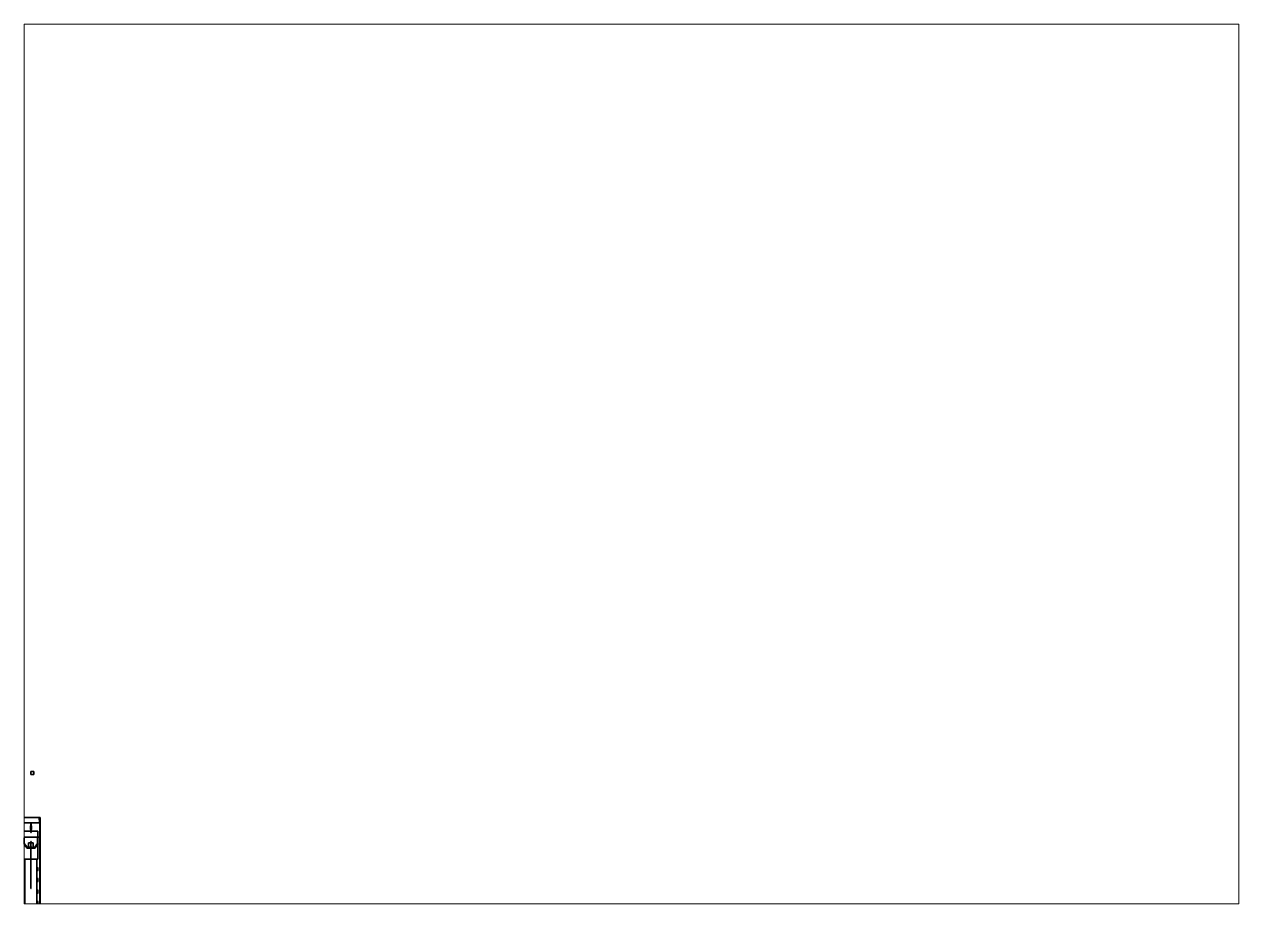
# Paper-space layout 'Layout1' of a CAD drawing. Header units: millimetres. Extents: x 28 to 251, y 20 to 181.
# The model-space entities are those that its viewports show. They can reach past a viewport. Long polylines and large blocks are cut down to what shows.
import ezdxf

# ---------------------------------------------------------------- set-up
doc = ezdxf.new("R2010")
doc.units = ezdxf.units.MM
doc.layers.add('superstructure', color=3, linetype='Continuous')

msp = doc.modelspace()

# ---------------------------------------------------------------- linework, layer by layer
for points in [[(1, 40.94, -14.99), (1, 40.94, -15.99), (0, 40.94, -15.99), (0, 40.94, -14.99)], [(1, 40.94, -15.99), (1, 39.94, -15.99), (0, 39.94, -15.99), (0, 40.94, -15.99)], [(0, 40.94, -15.99), (0, 39.94, -15.99), (0, 39.94, -14.99), (0, 40.94, -14.99)], [(0, 40.94, -14.99), (0, 39.94, -14.99), (1, 39.94, -14.99), (1, 40.94, -14.99)], [(0, 39.94, -14.99), (0, 39.94, -15.99), (1, 39.94, -15.99), (1, 39.94, -14.99)], [(1, 39.94, -14.99), (1, 39.94, -15.99), (1, 40.94, -15.99), (1, 40.94, -14.99)], [(-3.15, 24.93, 1.2), (-3.25, 24.87, 1.2), (-3.25, 24.87, 1.4), (-3.15, 24.93, 1.4)], [(-3.21, 24.87, 1.2), (-3.21, 24.87, 1.2), (-3.25, 24.87, 1.2), (-3.15, 24.93, 1.2)], [(-3.15, 24.93, 1.4), (-3.25, 24.87, 1.4), (-3.21, 24.87, 1.4)], [(-3.25, 24.87, 1.2), (-3.25, -22.52, 1.2), (-3.25, -22.52, 1.4), (-3.25, 24.87, 1.4)], [(-3.21, 24.87, 1.2), (-3.21, -22.52, 1.2), (-3.25, -22.52, 1.2), (-3.25, 24.87, 1.2)], [(-3.25, 24.87, 1.4), (-3.25, -22.52, 1.4), (-3.21, -23.53, 1.4), (-3.21, 24.87, 1.4)], [(-2.84, 24.87, -0.34), (-3.18, 22.95, -0.53), (-3.21, 22.89, -0.47), (-2.87, 24.93, -0.28)], [(-2.87, 24.93, -0.28), (-3.21, 22.89, -0.47), (-3.21, 23.81), (-2.87, 24.93, -0.28)], [(-3.15, 24.93, 0.57), (-2.98, 24.91), (-3.21, 24.87, 0.57), (-3.15, 24.93, 0.57)], [(-3.21, 24.87, 0.57), (-3.21, 24.87, 1.2), (-3.15, 24.93, 1.2), (-3.15, 24.93, 0.57)], [(-3.21, 24.87, 1.4), (-3.21, 24.87, 1.78), (-3.15, 24.93, 1.78), (-3.15, 24.93, 1.4)], [(-2.98, 24.91), (-2.87, 24.93, -0.28), (-3.21, 23.81), (-2.98, 24.91)], [(-2.98, 24.91), (-3.21, 23.81), (-3.21, 24.87, 0.57), (-2.98, 24.91)], [(-3.21, 23.81), (-3.21, -17.88), (-3.21, -22.52, 1.2), (-3.21, 24.87, 1.2)], [(-3.21, 23.81), (-3.21, 23.81), (-3.21, 24.87, 1.2), (-3.21, 24.87, 0.57)], [(-3.21, 24.87, 1.4), (-3.21, -23.53, 1.4), (-3.21, -23.53, 1.78), (-3.21, 24.87, 1.78)], [(-3.21, 22.89, -0.47), (-3.21, -14.86, -0.78), (-3.21, -17.88), (-3.21, 23.81)], [(-3.18, 22.95, -0.53), (-3.18, 18.04, -0.99), (-3.21, 18.04, -0.9), (-3.21, 22.89, -0.47)], [(-3.21, 18.04, -0.9), (-3.21, -12.55, -0.9), (-3.21, -14.86, -0.78), (-3.21, 22.89, -0.47)], [(-2.75, 24.85, -0.36), (-3.09, 22.97, -0.55), (-3.18, 22.95, -0.53), (-2.84, 24.87, -0.34)], [(-3.09, 22.97, -0.55), (-3.09, 18.04, -1.02), (-3.18, 18.04, -0.99), (-3.18, 22.95, -0.53)], [(-3.15, 24.93, 0.57), (-3.15, 24.93, 1.78), (3.15, 24.93, 1.78), (3.15, 24.93, 0.57)], [(3.15, 24.93, 0.57), (2.96, 24.93), (-2.96, 24.93), (-3.15, 24.93, 0.57)], [(-3.15, 24.93, 0.57), (-2.96, 24.93), (-2.98, 24.91), (-3.15, 24.93, 0.57)], [(2.75, 24.85, -0.36), (3.09, 22.97, -0.55), (-3.09, 22.97, -0.55), (-2.75, 24.85, -0.36)], [(3.09, 22.97, -0.55), (3.09, 18.04, -1.02), (-3.09, 18.04, -1.02), (-3.09, 22.97, -0.55)], [(-2.96, 24.93), (-2.87, 24.93, -0.28), (-2.98, 24.91), (-2.96, 24.93)], [(2.96, 24.93), (2.87, 24.93, -0.28), (-2.87, 24.93, -0.28), (-2.96, 24.93)], [(2.87, 24.93, -0.28), (2.75, 24.85, -0.36), (-2.75, 24.85, -0.36), (-2.87, 24.93, -0.28)], [(-2.87, 24.93, -0.28), (-2.75, 24.85, -0.36), (-2.84, 24.87, -0.34)], [(-0.14, 21.79, -8.34), (-0.14, 21.79, -7.98), (-0.14, 21.95, -8.11), (-0.14, 21.95, -8.21)], [(-0.1, 21.79, -8.44), (-0.14, 21.79, -8.34), (-0.14, 21.95, -8.21), (-0.1, 21.95, -8.31)], [(-0.14, 21.79, -7.98), (-0.1, 21.79, -7.88), (-0.1, 21.95, -8.01), (-0.14, 21.95, -8.11)], [(-0.14, 21.95, -8.11), (-0.1, 21.95, -8.01), (-0.04, 21.95, -8.12), (-0.06, 21.95, -8.16)], [(-0.1, 21.95, -8.31), (-0.14, 21.95, -8.21), (-0.06, 21.95, -8.16), (-0.04, 21.95, -8.2)], [(-0.14, 21.95, -8.21), (-0.14, 21.95, -8.11), (-0.06, 21.95, -8.16)], [(-0.14, 21.79, -7.98), (-0.14, 21.79, -8.34), (-0.14, 20.87, -8.34), (-0.14, 20.87, -7.98)], [(-0.1, 21.79, -7.88), (-0.14, 21.79, -7.98), (-0.14, 20.87, -7.98), (-0.1, 20.87, -7.88)], [(-0.14, 21.79, -8.34), (-0.1, 21.79, -8.44), (-0.1, 20.87, -8.44), (-0.14, 20.87, -8.34)], [(-0.1, 21.79, -7.88), (0, 21.79, -7.84), (0, 21.95, -7.97), (-0.1, 21.95, -8.01)], [(0, 21.79, -8.48), (-0.1, 21.79, -8.44), (-0.1, 21.95, -8.31), (0, 21.95, -8.35)], [(0, 21.95, -8.35), (-0.1, 21.95, -8.31), (-0.04, 21.95, -8.2), (0, 21.95, -8.22)], [(-0.1, 21.95, -8.01), (0, 21.95, -7.97), (0, 21.95, -8.1), (-0.04, 21.95, -8.12)], [(0, 21.79, -7.84), (-0.1, 21.79, -7.88), (-0.1, 20.87, -7.88), (0, 20.87, -7.84)], [(-0.1, 21.79, -8.44), (0, 21.79, -8.48), (0, 20.87, -8.48), (-0.1, 20.87, -8.44)], [(-0.04, 23.04, -8.12), (-0.06, 23.04, -8.16), (-0.06, 21.95, -8.16), (-0.04, 21.95, -8.12)], [(-0.06, 23.04, -8.16), (-0.04, 23.04, -8.2), (-0.04, 21.95, -8.2), (-0.06, 21.95, -8.16)], [(0, 23.04, -8.1), (-0.04, 23.04, -8.12), (-0.04, 21.95, -8.12), (0, 21.95, -8.1)], [(-0.04, 23.04, -8.2), (0, 23.04, -8.22), (0, 21.95, -8.22), (-0.04, 21.95, -8.2)], [(0.04, 23.04, -8.12), (0, 23.04, -8.1), (0, 21.95, -8.1), (0.04, 21.95, -8.12)], [(0, 23.04, -8.22), (0.04, 23.04, -8.2), (0.04, 21.95, -8.2), (0, 21.95, -8.22)], [(0, 21.79, -7.84), (0.1, 21.79, -7.88), (0.1, 21.95, -8.01), (0, 21.95, -7.97)], [(0.1, 21.79, -8.44), (0, 21.79, -8.48), (0, 21.95, -8.35), (0.1, 21.95, -8.31)], [(0.1, 21.95, -8.31), (0, 21.95, -8.35), (0, 21.95, -8.22), (0.04, 21.95, -8.2)], [(0, 21.95, -7.97), (0.1, 21.95, -8.01), (0.04, 21.95, -8.12), (0, 21.95, -8.1)], [(0.1, 21.79, -7.88), (0, 21.79, -7.84), (0, 20.87, -7.84), (0.1, 20.87, -7.88)], [(0, 21.79, -8.48), (0.1, 21.79, -8.44), (0.1, 20.87, -8.44), (0, 20.87, -8.48)], [(0.06, 23.04, -8.16), (0.04, 23.04, -8.12), (0.04, 21.95, -8.12), (0.06, 21.95, -8.16)], [(0.04, 23.04, -8.2), (0.06, 23.04, -8.16), (0.06, 21.95, -8.16), (0.04, 21.95, -8.2)], [(0.14, 21.95, -8.21), (0.1, 21.95, -8.31), (0.04, 21.95, -8.2), (0.06, 21.95, -8.16)], [(0.1, 21.95, -8.01), (0.14, 21.95, -8.11), (0.06, 21.95, -8.16), (0.04, 21.95, -8.12)], [(0.14, 21.95, -8.11), (0.14, 21.95, -8.21), (0.06, 21.95, -8.16)], [(0.14, 21.79, -8.34), (0.1, 21.79, -8.44), (0.1, 21.95, -8.31), (0.14, 21.95, -8.21)], [(0.1, 21.79, -7.88), (0.14, 21.79, -7.98), (0.14, 21.95, -8.11), (0.1, 21.95, -8.01)], [(0.14, 21.79, -7.98), (0.1, 21.79, -7.88), (0.1, 20.87, -7.88), (0.14, 20.87, -7.98)], [(0.1, 21.79, -8.44), (0.14, 21.79, -8.34), (0.14, 20.87, -8.34), (0.1, 20.87, -8.44)], [(0.14, 21.79, -7.98), (0.14, 21.79, -8.34), (0.14, 21.95, -8.21), (0.14, 21.95, -8.11)], [(0.14, 21.79, -8.34), (0.14, 21.79, -7.98), (0.14, 20.87, -7.98), (0.14, 20.87, -8.34)], [(2.84, 24.87, -0.34), (2.84, 24.87, -0.34), (2.75, 24.85, -0.36), (2.87, 24.93, -0.28)], [(2.84, 24.87, -0.34), (3.18, 22.95, -0.53), (3.09, 22.97, -0.55), (2.75, 24.85, -0.36)], [(2.87, 24.93, -0.28), (3.21, 22.89, -0.47), (3.18, 22.95, -0.53), (2.84, 24.87, -0.34)], [(2.87, 24.93, -0.28), (3.21, 23.81), (3.21, 22.89, -0.47), (2.87, 24.93, -0.28)], [(2.87, 24.93, -0.28), (2.96, 24.93), (2.98, 24.91), (2.87, 24.93, -0.28)], [(2.87, 24.93, -0.28), (2.98, 24.91), (3.21, 23.81), (2.87, 24.93, -0.28)], [(2.96, 24.93), (3.15, 24.93, 0.57), (2.98, 24.91), (2.96, 24.93)], [(2.98, 24.91), (3.15, 24.93, 0.57), (3.21, 24.87, 0.57), (2.98, 24.91)], [(2.98, 24.91), (3.21, 24.87, 0.57), (3.21, 23.81), (2.98, 24.91)], [(3.18, 22.95, -0.53), (3.18, 18.04, -0.99), (3.09, 18.04, -1.02), (3.09, 22.97, -0.55)], [(3.15, 24.93, 0.57), (3.15, 24.93, 1.2), (3.21, 24.87, 1.2), (3.21, 24.87, 0.57)], [(3.25, 24.87, 1.4), (3.25, 24.87, 1.2), (3.15, 24.93, 1.2), (3.15, 24.93, 1.4)], [(3.15, 24.93, 1.4), (3.15, 24.93, 1.78), (3.21, 24.87, 1.78), (3.21, 24.87, 1.4)], [(3.25, 24.87, 1.2), (3.21, 24.87, 1.2), (3.21, 24.87, 1.2), (3.15, 24.93, 1.2)], [(3.21, 24.87, 1.4), (3.25, 24.87, 1.4), (3.15, 24.93, 1.4), (3.21, 24.87, 1.4)], [(3.21, 22.89, -0.47), (3.21, 18.04, -0.9), (3.18, 18.04, -0.99), (3.18, 22.95, -0.53)], [(3.21, -22.52, 1.2), (3.21, -17.88), (3.21, 23.81), (3.21, 24.87, 1.2)], [(3.21, 24.87, 1.2), (3.21, 23.81), (3.21, 23.81), (3.21, 24.87, 0.57)], [(3.21, -23.53, 1.78), (3.21, -23.53, 1.4), (3.21, 24.87, 1.4), (3.21, 24.87, 1.78)], [(3.25, -22.52, 1.2), (3.21, -22.52, 1.2), (3.21, 24.87, 1.2), (3.25, 24.87, 1.2)], [(3.21, -23.53, 1.4), (3.25, -22.52, 1.4), (3.25, 24.87, 1.4), (3.21, 24.87, 1.4)], [(3.21, -17.88), (3.21, -14.86, -0.78), (3.21, 22.89, -0.47), (3.21, 23.81)], [(3.21, -14.86, -0.78), (3.21, -12.55, -0.9), (3.21, 18.04, -0.9), (3.21, 22.89, -0.47)], [(3.25, -22.52, 1.4), (3.25, -22.52, 1.2), (3.25, 24.87, 1.2), (3.25, 24.87, 1.4)], [(-3.18, 18.04, -0.99), (-3.18, -12.55, -0.99), (-3.21, -12.55, -0.9), (-3.21, 18.04, -0.9)], [(-3.09, 18.04, -1.02), (-3.09, -12.55, -1.02), (-3.18, -12.55, -0.99), (-3.18, 18.04, -0.99)], [(3.09, 18.04, -1.02), (3.09, -12.55, -1.02), (-3.09, -12.55, -1.02), (-3.09, 18.04, -1.02)], [(-0.14, 20.87, -7.98), (-0.14, 20.87, -8.34), (-0.14, 20.71, -8.21), (-0.14, 20.71, -8.11)], [(-0.14, 20.87, -8.34), (-0.1, 20.87, -8.44), (-0.1, 20.71, -8.31), (-0.14, 20.71, -8.21)], [(-0.1, 20.87, -7.88), (-0.14, 20.87, -7.98), (-0.14, 20.71, -8.11), (-0.1, 20.71, -8.01)], [(-0.14, 20.71, -8.11), (-0.14, 20.71, -8.21), (-0.06, 20.71, -8.16)], [(-0.1, 20.71, -8.01), (-0.14, 20.71, -8.11), (-0.06, 20.71, -8.16), (-0.04, 20.71, -8.12)], [(-0.14, 20.71, -8.21), (-0.1, 20.71, -8.31), (-0.04, 20.71, -8.2), (-0.06, 20.71, -8.16)], [(0, 20.87, -7.84), (-0.1, 20.87, -7.88), (-0.1, 20.71, -8.01), (0, 20.71, -7.97)], [(-0.1, 20.87, -8.44), (0, 20.87, -8.48), (0, 20.71, -8.35), (-0.1, 20.71, -8.31)], [(-0.1, 20.71, -8.31), (0, 20.71, -8.35), (0, 20.71, -8.22), (-0.04, 20.71, -8.2)], [(0, 20.71, -7.97), (-0.1, 20.71, -8.01), (-0.04, 20.71, -8.12), (0, 20.71, -8.1)], [(-0.06, 19.62, -8.16), (-0.04, 19.62, -8.12), (-0.04, 20.71, -8.12), (-0.06, 20.71, -8.16)], [(-0.04, 19.62, -8.2), (-0.06, 19.62, -8.16), (-0.06, 20.71, -8.16), (-0.04, 20.71, -8.2)], [(-0.04, 19.62, -8.12), (0, 19.62, -8.1), (0, 20.71, -8.1), (-0.04, 20.71, -8.12)], [(0, 19.62, -8.22), (-0.04, 19.62, -8.2), (-0.04, 20.71, -8.2), (0, 20.71, -8.22)], [(0.1, 20.87, -7.88), (0, 20.87, -7.84), (0, 20.71, -7.97), (0.1, 20.71, -8.01)], [(0, 20.87, -8.48), (0.1, 20.87, -8.44), (0.1, 20.71, -8.31), (0, 20.71, -8.35)], [(0, 19.62, -8.1), (0.04, 19.62, -8.12), (0.04, 20.71, -8.12), (0, 20.71, -8.1)], [(0.04, 19.62, -8.2), (0, 19.62, -8.22), (0, 20.71, -8.22), (0.04, 20.71, -8.2)], [(0, 20.71, -8.35), (0.1, 20.71, -8.31), (0.04, 20.71, -8.2), (0, 20.71, -8.22)], [(0.1, 20.71, -8.01), (0, 20.71, -7.97), (0, 20.71, -8.1), (0.04, 20.71, -8.12)], [(0.04, 19.62, -8.12), (0.06, 19.62, -8.16), (0.06, 20.71, -8.16), (0.04, 20.71, -8.12)], [(0.06, 19.62, -8.16), (0.04, 19.62, -8.2), (0.04, 20.71, -8.2), (0.06, 20.71, -8.16)], [(0.1, 20.71, -8.31), (0.14, 20.71, -8.21), (0.06, 20.71, -8.16), (0.04, 20.71, -8.2)], [(0.14, 20.71, -8.11), (0.1, 20.71, -8.01), (0.04, 20.71, -8.12), (0.06, 20.71, -8.16)], [(0.14, 20.71, -8.21), (0.14, 20.71, -8.11), (0.06, 20.71, -8.16)], [(0.14, 20.87, -7.98), (0.1, 20.87, -7.88), (0.1, 20.71, -8.01), (0.14, 20.71, -8.11)], [(0.1, 20.87, -8.44), (0.14, 20.87, -8.34), (0.14, 20.71, -8.21), (0.1, 20.71, -8.31)], [(0.14, 20.87, -8.34), (0.14, 20.87, -7.98), (0.14, 20.71, -8.11), (0.14, 20.71, -8.21)], [(3.18, 18.04, -0.99), (3.18, -12.55, -0.99), (3.09, -12.55, -1.02), (3.09, 18.04, -1.02)], [(3.21, 18.04, -0.9), (3.21, -12.55, -0.9), (3.18, -12.55, -0.99), (3.18, 18.04, -0.99)]]:
    msp.add_3dface(points)
at = {"layer": 'superstructure'}
for points in [[(-2.38, 20.06, 1.78), (-2.38, 10.31, 1.78), (-2.38, 10.31, 2.21), (-2.38, 20.06, 2.21)], [(2.38, 20.06, 2.21), (2.38, 20.06, 1.78), (-2.38, 20.06, 1.78), (-2.38, 20.06, 2.21)], [(-2.38, 20.06, 2.21), (-2.38, 10.31, 2.21), (2.38, 10.31, 2.21), (2.38, 20.06, 2.21)], [(-2.38, 17.74, 2.21), (-2.38, 17.74, 3.85), (-2.33, 17.74, 3.85), (-2.33, 17.74, 2.21)], [(-2.38, 15.88, 2.21), (-2.38, 15.88, 3.94), (-2.38, 17.74, 3.85), (-2.38, 17.74, 2.21)], [(-2.38, 15.88, 3.94), (-2.38, 15.88, 3.94), (-2.38, 17.56, 3.94), (-2.38, 17.74, 3.85)], [(-2.38, 17.74, 3.85), (-2.38, 17.56, 3.94), (-2.33, 17.56, 3.94), (-2.33, 17.74, 3.85)], [(-2.33, 17.56, 3.94), (-2.38, 17.56, 3.94), (-2.38, 15.88, 3.94), (-2.33, 15.82, 3.94)], [(-2.33, 17.74, 2.21), (-2.33, 17.74, 3.85), (-2.33, 15.82, 3.94), (-2.33, 15.82, 2.21)], [(-2.33, 17.74, 3.85), (-2.33, 17.56, 3.94), (-2.33, 15.82, 3.94)], [(2.33, 15.82, 2.21), (2.33, 15.82, 3.94), (2.33, 17.74, 3.85), (2.33, 17.74, 2.21)], [(2.33, 17.74, 2.21), (2.33, 17.74, 3.85), (2.38, 17.74, 3.85), (2.38, 17.74, 2.21)], [(2.33, 15.82, 3.94), (2.33, 15.82, 3.94), (2.33, 17.56, 3.94), (2.33, 17.74, 3.85)], [(2.33, 17.74, 3.85), (2.33, 17.56, 3.94), (2.38, 17.56, 3.94), (2.38, 17.74, 3.85)], [(2.38, 17.56, 3.94), (2.33, 17.56, 3.94), (2.33, 15.82, 3.94), (2.38, 15.88, 3.94)], [(2.38, 10.31, 2.21), (2.38, 10.31, 1.78), (2.38, 20.06, 1.78), (2.38, 20.06, 2.21)], [(2.38, 17.74, 2.21), (2.38, 17.74, 3.85), (2.38, 15.88, 3.94), (2.38, 15.88, 2.21)], [(2.38, 17.74, 3.85), (2.38, 17.56, 3.94), (2.38, 15.88, 3.94)], [(-2.38, 15.88, 3.94), (-2.5, 15.7, 4.08), (-1.31, 14.24, 4.08), (-1.19, 14.42, 3.94)], [(-2.38, 15.83, 3.94), (-2.5, 15.65, 4.08), (-2.5, 15.7, 4.08), (-2.38, 15.88, 3.94)], [(-1.19, 14.37, 3.94), (-1.31, 14.19, 4.08), (-2.5, 15.65, 4.08), (-2.38, 15.83, 3.94)], [(-2.5, 15.7, 4.08), (-2.5, 15.65, 4.08), (-1.31, 14.19, 4.08), (-1.31, 14.24, 4.08)], [(-2.38, 15.83, 2.21), (-2.38, 15.83, 3.94), (-2.38, 15.88, 3.94), (-2.38, 15.88, 2.21)], [(-1.19, 14.37, 2.21), (-1.19, 14.37, 3.94), (-2.38, 15.83, 3.94), (-2.38, 15.83, 2.21)], [(-2.33, 15.82, 2.21), (-2.33, 15.82, 3.94), (-1.19, 14.42, 3.94), (-1.19, 14.42, 2.21)], [(1.31, 14.24, 4.08), (1.19, 14.42, 3.94), (-1.19, 14.42, 3.94), (-1.31, 14.24, 4.08)], [(-1.31, 14.19, 4.08), (-1.19, 14.37, 3.94), (1.19, 14.37, 3.94), (1.31, 14.19, 4.08)], [(-1.31, 14.24, 4.08), (-1.31, 14.19, 4.08), (1.31, 14.19, 4.08), (1.31, 14.24, 4.08)], [(1.19, 14.42, 3.94), (0.8, 14.42, 2.8), (-0.8, 14.42, 2.8), (-1.19, 14.42, 3.94)], [(-0.8, 14.42, 2.21), (-1.19, 14.42, 2.21), (-1.19, 14.42, 3.94), (-0.8, 14.42, 2.8)], [(-1.19, 14.37, 3.94), (-1.19, 14.37, 2.21), (1.19, 14.37, 2.21), (1.19, 14.37, 3.94)], [(-0.8, 16, 2.21), (-0.8, 14.42, 2.21), (-0.8, 14.42, 2.8), (-0.8, 16, 2.8)], [(0.8, 16, 2.8), (0.8, 16, 2.21), (-0.8, 16, 2.21), (-0.8, 16, 2.8)], [(-0.8, 16, 2.8), (-0.8, 14.42, 2.8), (0.8, 14.42, 2.8), (0.8, 16, 2.8)], [(-0.06, 16.15, 2.21), (-0.08, 16.09, 2.21), (-0.06, 16.09, 8.49), (-0.04, 16.13, 8.49)], [(-0.08, 16.09, 2.21), (-0.06, 16.03, 2.21), (-0.04, 16.05, 8.49), (-0.06, 16.09, 8.49)], [(0, 16.17, 2.21), (-0.06, 16.15, 2.21), (-0.04, 16.13, 8.49), (0, 16.15, 8.49)], [(-0.04, 16.13, 8.49), (-0.06, 16.09, 8.49), (-0.04, 16.05, 8.49), (0, 16.15, 8.49)], [(-0.06, 16.03, 2.21), (0, 16.01, 2.21), (0, 16.03, 8.49), (-0.04, 16.05, 8.49)], [(0, 16.15, 8.49), (-0.04, 16.05, 8.49), (0, 16.03, 8.49), (0.04, 16.13, 8.49)], [(0, 16.15, 7.26), (-0.02, 16.13, 7.26), (-0.02, 16.46, 7.6), (0, 16.46, 7.58)], [(-0.02, 16.13, 7.26), (0, 16.15, 7.3), (0, 16.46, 7.62), (-0.02, 16.46, 7.6)], [(0, 16.46, 7.58), (-0.02, 16.46, 7.6), (0, 16.46, 7.62), (0.02, 16.46, 7.6)], [(0, 16.45, 2.21), (-0.01, 16.44, 2.21), (-0.01, 16.44, 7.58), (0, 16.45, 7.57)], [(-0.01, 16.44, 2.21), (0, 16.43, 2.21), (0, 16.43, 7.55), (-0.01, 16.44, 7.58)], [(0, 16.02, 5.84), (-0.01, 16.04, 5.83), (-0.01, 0.07, 5.83), (0, 0.08, 5.84)], [(-0.01, 16.04, 5.83), (0, 16.02, 5.82), (0, 0.08, 5.82), (-0.01, 0.07, 5.83)], [(0.02, 16.13, 7.26), (0, 16.15, 7.26), (0, 16.46, 7.58), (0.02, 16.46, 7.6)], [(0, 16.15, 7.3), (0.02, 16.13, 7.26), (0.02, 16.46, 7.6), (0, 16.46, 7.62)], [(0.01, 16.44, 2.21), (0, 16.45, 2.21), (0, 16.45, 7.57), (0.01, 16.44, 7.58)], [(0, 16.43, 2.21), (0.01, 16.44, 2.21), (0.01, 16.44, 7.58), (0, 16.43, 7.55)], [(0.06, 16.15, 2.21), (0, 16.17, 2.21), (0, 16.15, 8.49), (0.04, 16.13, 8.49)], [(0.04, 16.13, 8.49), (0, 16.03, 8.49), (0.04, 16.05, 8.49), (0.06, 16.09, 8.49)], [(0, 16.01, 2.21), (0.06, 16.03, 2.21), (0.04, 16.05, 8.49), (0, 16.03, 8.49)], [(0.01, 16.04, 5.83), (0, 16.02, 5.84), (0, 0.08, 5.84), (0.01, 0.07, 5.83)], [(0, 16.02, 5.82), (0.01, 16.04, 5.83), (0.01, 0.07, 5.83), (0, 0.08, 5.82)], [(0.08, 16.09, 2.21), (0.06, 16.15, 2.21), (0.04, 16.13, 8.49), (0.06, 16.09, 8.49)], [(0.06, 16.03, 2.21), (0.08, 16.09, 2.21), (0.06, 16.09, 8.49), (0.04, 16.05, 8.49)], [(0.8, 14.42, 2.8), (0.8, 14.42, 2.21), (0.8, 16, 2.21), (0.8, 16, 2.8)], [(1.19, 14.42, 3.94), (1.19, 14.42, 2.21), (0.8, 14.42, 2.21), (0.8, 14.42, 2.8)], [(2.5, 15.7, 4.08), (2.38, 15.88, 3.94), (1.19, 14.42, 3.94), (1.31, 14.24, 4.08)], [(1.19, 14.37, 3.94), (1.19, 14.37, 2.21), (2.38, 15.83, 2.21), (2.38, 15.83, 3.94)], [(1.31, 14.19, 4.08), (1.19, 14.37, 3.94), (2.38, 15.83, 3.94), (2.5, 15.65, 4.08)], [(2.33, 15.82, 3.94), (2.33, 15.82, 2.21), (1.19, 14.42, 2.21), (1.19, 14.42, 3.94)], [(1.31, 14.24, 4.08), (1.31, 14.19, 4.08), (2.5, 15.65, 4.08), (2.5, 15.7, 4.08)], [(2.38, 15.83, 3.94), (2.38, 15.83, 2.21), (2.38, 15.88, 2.21), (2.38, 15.88, 3.94)], [(2.5, 15.65, 4.08), (2.38, 15.83, 3.94), (2.38, 15.88, 3.94), (2.5, 15.7, 4.08)], [(-2.38, 10.31, 2.21), (-2.38, 10.31, 1.78), (2.38, 10.31, 1.78), (2.38, 10.31, 2.21)], [(2.1, 10.31, 3.21), (2.1, 10.31, 1.78), (-2.1, 10.31, 1.78), (-2.1, 10.31, 3.21)], [(-2.1, 10.31, 3.21), (-2.1, -7.41, 3.21), (2.1, -7.41, 3.21), (2.1, 10.31, 3.21)], [(-2.1, -7.41, 3.21), (-2.1, -7.41, 3.21), (-2.1, 10.31, 3.21), (-2.1, -4.52, 2.89)], [(-2.1, -4.52, 2.89), (-2.1, 10.31, 3.21), (-2.1, 10.31, 3.21), (-2.1, -1.54, 2.89)], [(-2.1, 10.31, 3.21), (-2.1, 10.31, 3.21), (-2.1, -0.52, 2.89), (-2.1, -1.54, 2.89)], [(-2.1, 10.31, 3.21), (-2.1, 2.54, 2.89), (-2.1, -0.52, 2.89), (-2.1, 10.31, 3.21)], [(-2.1, 10.31, 3.21), (-2.1, 10.31, 3.21), (-2.1, 3.56, 2.89), (-2.1, 2.54, 2.89)], [(-2.1, 10.31, 3.21), (-2.1, 6.31, 2.89), (-2.1, 3.56, 2.89), (-2.1, 10.31, 3.21)], [(-2.1, 10.31, 3.21), (-2.1, 10.31, 3.21), (-2.1, 7.33, 2.89), (-2.1, 6.31, 2.89)], [(-2.1, 10.31, 3.21), (-2.1, 10.31, 1.78), (-2.1, 7.33, 1.78), (-2.1, 7.33, 2.89)], [(2.1, -7.41, 3.21), (2.1, -7.41, 3.21), (2.1, -4.52, 2.89), (2.1, 10.31, 3.21)], [(2.1, 10.31, 3.21), (2.1, -4.52, 2.89), (2.1, -1.54, 2.89)], [(2.1, 10.31, 3.21), (2.1, 10.31, 3.21), (2.1, -1.54, 2.89), (2.1, -0.52, 2.89)], [(2.1, 10.31, 3.21), (2.1, -0.52, 2.89), (2.1, 2.54, 2.89), (2.1, 10.31, 3.21)], [(2.1, 10.31, 3.21), (2.1, 10.31, 3.21), (2.1, 2.54, 2.89), (2.1, 3.56, 2.89)], [(2.1, 10.31, 3.21), (2.1, 3.56, 2.89), (2.1, 6.31, 2.89), (2.1, 10.31, 3.21)], [(2.1, 10.31, 3.21), (2.1, 10.31, 3.21), (2.1, 6.31, 2.89), (2.1, 7.33, 2.89)], [(2.1, 7.33, 2.89), (2.1, 7.33, 1.78), (2.1, 10.31, 1.78), (2.1, 10.31, 3.21)], [(-2.1, 7.33, 2.89), (-2.1, 7.33, 1.78), (-2.5, 7.33, 1.78), (-2.22, 7.33, 2.89)], [(-2.22, 7.33, 2.89), (-2.5, 7.33, 1.78), (-2.5, 6.31, 1.78), (-2.22, 6.31, 2.89)], [(-2.22, 6.31, 2.89), (-2.5, 6.31, 1.78), (-2.1, 6.31, 1.78), (-2.1, 6.31, 2.89)], [(-2.1, 6.31, 2.89), (-2.1, 7.33, 2.89), (-2.22, 7.33, 2.89), (-2.22, 6.31, 2.89)], [(-2.1, 6.31, 2.89), (-2.1, 6.31, 1.78), (-2.1, 3.56, 1.78), (-2.1, 3.56, 2.89)], [(2.22, 7.33, 2.89), (2.5, 7.33, 1.78), (2.1, 7.33, 1.78), (2.1, 7.33, 2.89)], [(2.1, 7.33, 2.89), (2.1, 6.31, 2.89), (2.22, 6.31, 2.89), (2.22, 7.33, 2.89)], [(2.1, 6.31, 2.89), (2.1, 6.31, 1.78), (2.5, 6.31, 1.78), (2.22, 6.31, 2.89)], [(2.1, 3.56, 2.89), (2.1, 3.56, 1.78), (2.1, 6.31, 1.78), (2.1, 6.31, 2.89)], [(2.22, 6.31, 2.89), (2.5, 6.31, 1.78), (2.5, 7.33, 1.78), (2.22, 7.33, 2.89)], [(-2.22, 3.56, 2.89), (-2.5, 3.56, 1.78), (-2.5, 2.54, 1.78), (-2.22, 2.54, 2.89)], [(-2.1, 3.56, 2.89), (-2.1, 3.56, 1.78), (-2.5, 3.56, 1.78), (-2.22, 3.56, 2.89)], [(-2.22, 2.54, 2.89), (-2.5, 2.54, 1.78), (-2.1, 2.54, 1.78), (-2.1, 2.54, 2.89)], [(-2.1, 2.54, 2.89), (-2.1, 3.56, 2.89), (-2.22, 3.56, 2.89), (-2.22, 2.54, 2.89)], [(-2.1, 2.54, 2.89), (-2.1, 2.54, 1.78), (-2.1, -0.52, 1.78), (-2.1, -0.52, 2.89)], [(0, 0.08, 3.21), (-0.02, 0.06, 3.21), (-0.02, 0.06, 6.01), (0, 0.08, 6.01)], [(0, 0.08, 6.01), (-0.02, 0.06, 6.01), (0, 0.04, 6.01), (0.02, 0.06, 6.01)], [(-0.02, 0.06, 3.21), (0, 0.04, 3.21), (0, 0.04, 6.01), (-0.02, 0.06, 6.01)], [(0.02, 0.06, 3.21), (0, 0.08, 3.21), (0, 0.08, 6.01), (0.02, 0.06, 6.01)], [(0, 0.04, 3.21), (0.02, 0.06, 3.21), (0.02, 0.06, 6.01), (0, 0.04, 6.01)], [(2.22, 3.56, 2.89), (2.5, 3.56, 1.78), (2.1, 3.56, 1.78), (2.1, 3.56, 2.89)], [(2.1, 3.56, 2.89), (2.1, 2.54, 2.89), (2.22, 2.54, 2.89), (2.22, 3.56, 2.89)], [(2.1, 2.54, 2.89), (2.1, 2.54, 1.78), (2.5, 2.54, 1.78), (2.22, 2.54, 2.89)], [(2.1, -0.52, 2.89), (2.1, -0.52, 1.78), (2.1, 2.54, 1.78), (2.1, 2.54, 2.89)], [(2.22, 2.54, 2.89), (2.5, 2.54, 1.78), (2.5, 3.56, 1.78), (2.22, 3.56, 2.89)], [(-2.1, -0.52, 2.89), (-2.1, -0.52, 1.78), (-2.5, -0.52, 1.78), (-2.22, -0.52, 2.89)], [(-2.22, -0.52, 2.89), (-2.5, -0.52, 1.78), (-2.5, -1.54, 1.78), (-2.22, -1.54, 2.89)], [(-2.22, -1.54, 2.89), (-2.5, -1.54, 1.78), (-2.1, -1.54, 1.78), (-2.1, -1.54, 2.89)], [(-2.1, -1.54, 2.89), (-2.1, -0.52, 2.89), (-2.22, -0.52, 2.89), (-2.22, -1.54, 2.89)], [(-2.1, -1.54, 2.89), (-2.1, -1.54, 1.78), (-2.1, -4.52, 1.78), (-2.1, -4.52, 2.89)], [(2.22, -0.52, 2.89), (2.5, -0.52, 1.78), (2.1, -0.52, 1.78), (2.1, -0.52, 2.89)], [(2.1, -0.52, 2.89), (2.1, -1.54, 2.89), (2.22, -1.54, 2.89), (2.22, -0.52, 2.89)], [(2.1, -1.54, 2.89), (2.1, -1.54, 1.78), (2.5, -1.54, 1.78), (2.22, -1.54, 2.89)], [(2.1, -4.52, 2.89), (2.1, -4.52, 1.78), (2.1, -1.54, 1.78), (2.1, -1.54, 2.89)], [(2.22, -1.54, 2.89), (2.5, -1.54, 1.78), (2.5, -0.52, 1.78), (2.22, -0.52, 2.89)], [(-2.22, -4.52, 2.89), (-2.5, -4.52, 1.78), (-2.5, -5.54, 1.78), (-2.22, -5.54, 2.89)], [(-2.1, -4.52, 2.89), (-2.1, -4.52, 1.78), (-2.5, -4.52, 1.78), (-2.22, -4.52, 2.89)], [(-2.22, -5.54, 2.89), (-2.5, -5.54, 1.78), (-2.1, -5.54, 1.78), (-2.1, -5.54, 2.89)], [(-2.1, -5.54, 2.89), (-2.1, -4.52, 2.89), (-2.22, -4.52, 2.89), (-2.22, -5.54, 2.89)], [(-2.1, -7.41, 3.21), (-2.1, -7.41, 3.21), (-2.1, -4.52, 2.89), (-2.1, -5.54, 2.89)], [(-2.1, -5.54, 2.89), (-2.1, -5.54, 1.78), (-2.1, -8.56, 1.78), (-2.1, -8.56, 2.89)], [(-2.1, -7.41, 3.21), (-2.1, -5.54, 2.89), (-2.1, -8.56, 2.89), (-2.1, -7.41, 3.21)], [(2.22, -4.52, 2.89), (2.5, -4.52, 1.78), (2.1, -4.52, 1.78), (2.1, -4.52, 2.89)], [(2.1, -4.52, 2.89), (2.1, -5.54, 2.89), (2.22, -5.54, 2.89), (2.22, -4.52, 2.89)], [(2.1, -7.41, 3.21), (2.1, -7.41, 3.21), (2.1, -5.54, 2.89), (2.1, -4.52, 2.89)], [(2.1, -5.54, 2.89), (2.1, -5.54, 1.78), (2.5, -5.54, 1.78), (2.22, -5.54, 2.89)], [(2.1, -8.56, 2.89), (2.1, -8.56, 1.78), (2.1, -5.54, 1.78), (2.1, -5.54, 2.89)], [(2.1, -7.41, 3.21), (2.1, -8.56, 2.89), (2.1, -5.54, 2.89), (2.1, -7.41, 3.21)], [(2.22, -5.54, 2.89), (2.5, -5.54, 1.78), (2.5, -4.52, 1.78), (2.22, -4.52, 2.89)]]:
    msp.add_3dface(points, dxfattribs=at)

# ---------------------------------------------------------------- meshes
mesh = msp.add_polymesh((2, 8), dxfattribs=dict(n_close=True))
for k, corner in enumerate([(0.16, 14.72, 2.21), (0.11, 14.83, 2.21), (0, 14.88, 2.21), (-0.11, 14.83, 2.21), (-0.16, 14.72, 2.21), (-0.11, 14.61, 2.21), (0, 14.56, 2.21), (0.11, 14.61, 2.21), (0.16, 14.72, 4.27), (0.11, 14.83, 4.27), (0, 14.88, 4.27), (-0.11, 14.83, 4.27), (-0.16, 14.72, 4.27), (-0.11, 14.61, 4.27), (0, 14.56, 4.27), (0.11, 14.61, 4.27)]):
    mesh.set_mesh_vertex(divmod(k, 8), corner)
mesh = msp.add_polymesh((2, 8), dxfattribs=dict(n_close=True))
for k, corner in enumerate([(0.16, 14.53, 4.62), (0.11, 14.53, 4.73), (0, 14.53, 4.78), (-0.11, 14.53, 4.73), (-0.16, 14.53, 4.62), (-0.11, 14.53, 4.51), (0, 14.53, 4.46), (0.11, 14.53, 4.51), (0.16, 14.43, 4.62), (0.11, 14.43, 4.73), (0, 14.43, 4.78), (-0.11, 14.43, 4.73), (-0.16, 14.43, 4.62), (-0.11, 14.43, 4.51), (0, 14.43, 4.46), (0.11, 14.43, 4.51)]):
    mesh.set_mesh_vertex(divmod(k, 8), corner)

psp = doc.layouts.get("Layout1")

# ---------------------------------------------------------------- viewports
at = {"layer": '0'}
psp.add_viewport(center=(139.22, 100.81), size=(222.76, 161.29), view_center_point=(210, 148.5), view_height=307.4901, dxfattribs=at)

doc.saveas('drawing.dxf')
